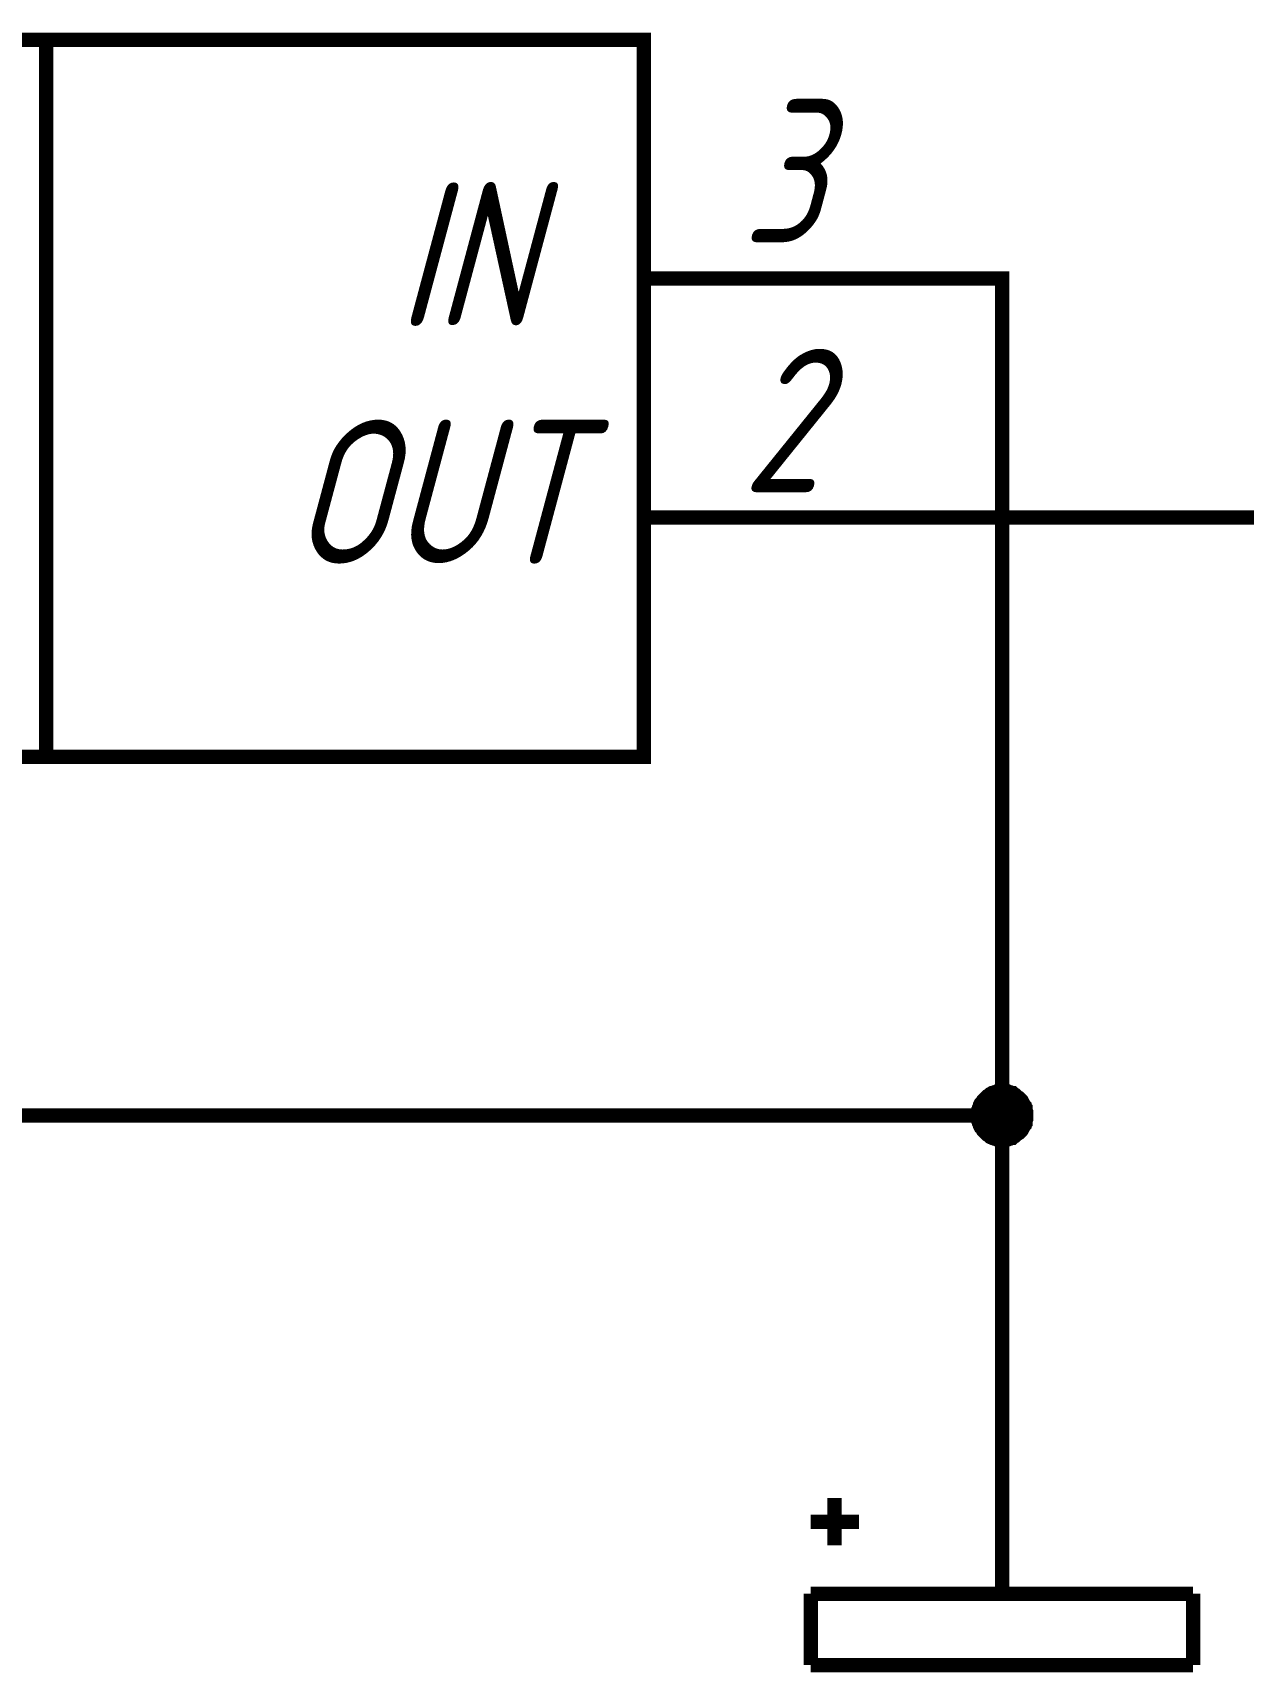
# Model space of a CAD drawing. Header units: millimetres. Extents: x 101 to 942, y 57 to 651.
# Drawn here: x 304.86 to 330.18, y 174.64 to 208.93 of the extents above; entities that cross this region are included whole.
import ezdxf

# ---------------------------------------------------------------- set-up
doc = ezdxf.new("R2010")
doc.units = ezdxf.units.MM
doc.header["$LTSCALE"] = 0.5
doc.layers.add('Sheet', color=255, linetype='Continuous')
doc.styles.add('GOST type A0', font='', dxfattribs={"oblique": 15, "height": 3.5})
doc.styles.get('GOST type A0').set_extended_font_data('GOST type A')

msp = doc.modelspace()

# ---------------------------------------------------------------- linework, layer by layer
at = {"layer": 'Sheet', "color": 7, "const_width": 0.3}
msp.add_lwpolyline([(282.658, 208.782), (317.642, 208.782), (317.642, 193.792), (282.658, 193.792), (282.658, 208.782)], close=True, dxfattribs=at)
at = {"layer": 'Sheet', "color": 7}
for points, const_width in [([(305.142, 208.782), (305.142, 193.792)], 0.3), ([(317.642, 203.796), (320.142, 203.796)], 0.3), ([(325.142, 186.29), (325.142, 203.796), (320.142, 203.796)], 0.3), ([(317.642, 198.794), (320.142, 198.794)], 0.3), ([(320.142, 198.794), (345.127, 198.794)], 0.3), ([(324.63, 186.29), (324.63, 186.321), (324.63, 186.336), (324.63, 186.367), (324.645, 186.398), (324.645, 186.414), (324.661, 186.445), (324.661, 186.46), (324.677, 186.492), (324.677, 186.507), (324.692, 186.538), (324.708, 186.554), (324.723, 186.569), (324.739, 186.6), (324.754, 186.616), (324.77, 186.631), (324.785, 186.647), (324.801, 186.662), (324.816, 186.678), (324.832, 186.693), (324.863, 186.709), (324.878, 186.725), (324.894, 186.74), (324.925, 186.756), (324.941, 186.756), (324.972, 186.771), (324.987, 186.771), (325.018, 186.787), (325.034, 186.787), (325.065, 186.802), (325.096, 186.802), (325.111, 186.802), (325.142, 186.802)], 0.3), ([(324.63, 186.29), (324.63, 186.321), (324.63, 186.336), (324.63, 186.367), (324.645, 186.398), (324.645, 186.414), (324.661, 186.445), (324.661, 186.46), (324.677, 186.492), (324.677, 186.507), (324.692, 186.538), (324.708, 186.554), (324.723, 186.569), (324.739, 186.6), (324.754, 186.616), (324.77, 186.631), (324.785, 186.647), (324.801, 186.662), (324.816, 186.678), (324.832, 186.693), (324.863, 186.709), (324.878, 186.725), (324.894, 186.74), (324.925, 186.756), (324.941, 186.756), (324.972, 186.771), (324.987, 186.771), (325.018, 186.787), (325.034, 186.787), (325.065, 186.802), (325.096, 186.802), (325.111, 186.802), (325.142, 186.802)], 0.3), ([(324.63, 186.29), (324.63, 186.321), (324.63, 186.336), (324.63, 186.367), (324.645, 186.398), (324.645, 186.414), (324.661, 186.445), (324.661, 186.46), (324.677, 186.492), (324.677, 186.507), (324.692, 186.538), (324.708, 186.554), (324.723, 186.569), (324.739, 186.6), (324.754, 186.616), (324.77, 186.631), (324.785, 186.647), (324.801, 186.662), (324.816, 186.678), (324.832, 186.693), (324.863, 186.709), (324.878, 186.725), (324.894, 186.74), (324.925, 186.756), (324.941, 186.756), (324.972, 186.771), (324.987, 186.771), (325.018, 186.787), (325.034, 186.787), (325.065, 186.802), (325.096, 186.802), (325.111, 186.802), (325.142, 186.802)], 0.3), ([(324.63, 186.29), (324.63, 186.321), (324.63, 186.336), (324.63, 186.367), (324.645, 186.398), (324.645, 186.414), (324.661, 186.445), (324.661, 186.46), (324.677, 186.492), (324.677, 186.507), (324.692, 186.538), (324.708, 186.554), (324.723, 186.569), (324.739, 186.6), (324.754, 186.616), (324.77, 186.631), (324.785, 186.647), (324.801, 186.662), (324.816, 186.678), (324.832, 186.693), (324.863, 186.709), (324.878, 186.725), (324.894, 186.74), (324.925, 186.756), (324.941, 186.756), (324.972, 186.771), (324.987, 186.771), (325.018, 186.787), (325.034, 186.787), (325.065, 186.802), (325.096, 186.802), (325.111, 186.802), (325.142, 186.802)], 0.3), ([(325.142, 186.802), (325.142, 186.802)], 0.3), ([(325.142, 186.802), (325.173, 186.802), (325.189, 186.802), (325.22, 186.802), (325.251, 186.787), (325.267, 186.787), (325.298, 186.771), (325.313, 186.771), (325.344, 186.756), (325.36, 186.756), (325.375, 186.74), (325.406, 186.725), (325.422, 186.709), (325.437, 186.693), (325.453, 186.678), (325.484, 186.662), (325.5, 186.647), (325.515, 186.631), (325.531, 186.616), (325.546, 186.6), (325.562, 186.569), (325.562, 186.554), (325.577, 186.538), (325.593, 186.507), (325.608, 186.492), (325.608, 186.46), (325.624, 186.445), (325.624, 186.414), (325.624, 186.398), (325.639, 186.367), (325.639, 186.336), (325.639, 186.321), (325.639, 186.29)], 0.3), ([(325.142, 186.802), (325.142, 186.802)], 0.3), ([(325.142, 186.802), (325.173, 186.802), (325.189, 186.802), (325.22, 186.802), (325.251, 186.787), (325.267, 186.787), (325.298, 186.771), (325.313, 186.771), (325.344, 186.756), (325.36, 186.756), (325.375, 186.74), (325.406, 186.725), (325.422, 186.709), (325.437, 186.693), (325.453, 186.678), (325.484, 186.662), (325.5, 186.647), (325.515, 186.631), (325.531, 186.616), (325.546, 186.6), (325.562, 186.569), (325.562, 186.554), (325.577, 186.538), (325.593, 186.507), (325.608, 186.492), (325.608, 186.46), (325.624, 186.445), (325.624, 186.414), (325.624, 186.398), (325.639, 186.367), (325.639, 186.336), (325.639, 186.321), (325.639, 186.29)], 0.3), ([(325.142, 186.802), (325.142, 186.802)], 0.3), ([(325.142, 186.802), (325.173, 186.802), (325.189, 186.802), (325.22, 186.802), (325.251, 186.787), (325.267, 186.787), (325.298, 186.771), (325.313, 186.771), (325.344, 186.756), (325.36, 186.756), (325.375, 186.74), (325.406, 186.725), (325.422, 186.709), (325.437, 186.693), (325.453, 186.678), (325.484, 186.662), (325.5, 186.647), (325.515, 186.631), (325.531, 186.616), (325.546, 186.6), (325.562, 186.569), (325.562, 186.554), (325.577, 186.538), (325.593, 186.507), (325.608, 186.492), (325.608, 186.46), (325.624, 186.445), (325.624, 186.414), (325.624, 186.398), (325.639, 186.367), (325.639, 186.336), (325.639, 186.321), (325.639, 186.29)], 0.3), ([(325.142, 186.802), (325.142, 186.802)], 0.3), ([(325.142, 186.802), (325.173, 186.802), (325.189, 186.802), (325.22, 186.802), (325.251, 186.787), (325.267, 186.787), (325.298, 186.771), (325.313, 186.771), (325.344, 186.756), (325.36, 186.756), (325.375, 186.74), (325.406, 186.725), (325.422, 186.709), (325.437, 186.693), (325.453, 186.678), (325.484, 186.662), (325.5, 186.647), (325.515, 186.631), (325.531, 186.616), (325.546, 186.6), (325.562, 186.569), (325.562, 186.554), (325.577, 186.538), (325.593, 186.507), (325.608, 186.492), (325.608, 186.46), (325.624, 186.445), (325.624, 186.414), (325.624, 186.398), (325.639, 186.367), (325.639, 186.336), (325.639, 186.321), (325.639, 186.29)], 0.3), ([(324.63, 186.29), (324.63, 186.321), (324.63, 186.336), (324.63, 186.367), (324.645, 186.398), (324.645, 186.414), (324.661, 186.445), (324.661, 186.46), (324.677, 186.492), (324.677, 186.507), (324.692, 186.538), (324.708, 186.554), (324.723, 186.569), (324.739, 186.6), (324.754, 186.616), (324.77, 186.631), (324.785, 186.647), (324.801, 186.662), (324.816, 186.678), (324.832, 186.693), (324.863, 186.709), (324.878, 186.725), (324.894, 186.74), (324.925, 186.756), (324.941, 186.756), (324.972, 186.771), (324.987, 186.771), (325.018, 186.787), (325.034, 186.787), (325.065, 186.802), (325.096, 186.802), (325.111, 186.802), (325.142, 186.802)], 0.0991), ([(324.63, 186.29), (324.63, 186.321), (324.63, 186.336), (324.63, 186.367), (324.645, 186.398), (324.645, 186.414), (324.661, 186.445), (324.661, 186.46), (324.677, 186.492), (324.677, 186.507), (324.692, 186.538), (324.708, 186.554), (324.723, 186.569), (324.739, 186.6), (324.754, 186.616), (324.77, 186.631), (324.785, 186.647), (324.801, 186.662), (324.816, 186.678), (324.832, 186.693), (324.863, 186.709), (324.878, 186.725), (324.894, 186.74), (324.925, 186.756), (324.941, 186.756), (324.972, 186.771), (324.987, 186.771), (325.018, 186.787), (325.034, 186.787), (325.065, 186.802), (325.096, 186.802), (325.111, 186.802), (325.142, 186.802)], 0.0991), ([(324.63, 186.29), (324.63, 186.321), (324.63, 186.336), (324.63, 186.367), (324.645, 186.398), (324.645, 186.414), (324.661, 186.445), (324.661, 186.46), (324.677, 186.492), (324.677, 186.507), (324.692, 186.538), (324.708, 186.554), (324.723, 186.569), (324.739, 186.6), (324.754, 186.616), (324.77, 186.631), (324.785, 186.647), (324.801, 186.662), (324.816, 186.678), (324.832, 186.693), (324.863, 186.709), (324.878, 186.725), (324.894, 186.74), (324.925, 186.756), (324.941, 186.756), (324.972, 186.771), (324.987, 186.771), (325.018, 186.787), (325.034, 186.787), (325.065, 186.802), (325.096, 186.802), (325.111, 186.802), (325.142, 186.802)], 0.0991), ([(324.63, 186.29), (324.63, 186.321), (324.63, 186.336), (324.63, 186.367), (324.645, 186.398), (324.645, 186.414), (324.661, 186.445), (324.661, 186.46), (324.677, 186.492), (324.677, 186.507), (324.692, 186.538), (324.708, 186.554), (324.723, 186.569), (324.739, 186.6), (324.754, 186.616), (324.77, 186.631), (324.785, 186.647), (324.801, 186.662), (324.816, 186.678), (324.832, 186.693), (324.863, 186.709), (324.878, 186.725), (324.894, 186.74), (324.925, 186.756), (324.941, 186.756), (324.972, 186.771), (324.987, 186.771), (325.018, 186.787), (325.034, 186.787), (325.065, 186.802), (325.096, 186.802), (325.111, 186.802), (325.142, 186.802)], 0.0991), ([(325.142, 186.802), (325.142, 186.802)], 0.0991), ([(325.142, 186.802), (325.173, 186.802), (325.189, 186.802), (325.22, 186.802), (325.251, 186.787), (325.267, 186.787), (325.298, 186.771), (325.313, 186.771), (325.344, 186.756), (325.36, 186.756), (325.375, 186.74), (325.406, 186.725), (325.422, 186.709), (325.437, 186.693), (325.453, 186.678), (325.484, 186.662), (325.5, 186.647), (325.515, 186.631), (325.531, 186.616), (325.546, 186.6), (325.562, 186.569), (325.562, 186.554), (325.577, 186.538), (325.593, 186.507), (325.608, 186.492), (325.608, 186.46), (325.624, 186.445), (325.624, 186.414), (325.624, 186.398), (325.639, 186.367), (325.639, 186.336), (325.639, 186.321), (325.639, 186.29)], 0.0991), ([(325.142, 186.802), (325.142, 186.802)], 0.0991), ([(325.142, 186.802), (325.173, 186.802), (325.189, 186.802), (325.22, 186.802), (325.251, 186.787), (325.267, 186.787), (325.298, 186.771), (325.313, 186.771), (325.344, 186.756), (325.36, 186.756), (325.375, 186.74), (325.406, 186.725), (325.422, 186.709), (325.437, 186.693), (325.453, 186.678), (325.484, 186.662), (325.5, 186.647), (325.515, 186.631), (325.531, 186.616), (325.546, 186.6), (325.562, 186.569), (325.562, 186.554), (325.577, 186.538), (325.593, 186.507), (325.608, 186.492), (325.608, 186.46), (325.624, 186.445), (325.624, 186.414), (325.624, 186.398), (325.639, 186.367), (325.639, 186.336), (325.639, 186.321), (325.639, 186.29)], 0.0991), ([(325.142, 186.802), (325.142, 186.802)], 0.0991), ([(325.142, 186.802), (325.173, 186.802), (325.189, 186.802), (325.22, 186.802), (325.251, 186.787), (325.267, 186.787), (325.298, 186.771), (325.313, 186.771), (325.344, 186.756), (325.36, 186.756), (325.375, 186.74), (325.406, 186.725), (325.422, 186.709), (325.437, 186.693), (325.453, 186.678), (325.484, 186.662), (325.5, 186.647), (325.515, 186.631), (325.531, 186.616), (325.546, 186.6), (325.562, 186.569), (325.562, 186.554), (325.577, 186.538), (325.593, 186.507), (325.608, 186.492), (325.608, 186.46), (325.624, 186.445), (325.624, 186.414), (325.624, 186.398), (325.639, 186.367), (325.639, 186.336), (325.639, 186.321), (325.639, 186.29)], 0.0991), ([(325.142, 186.802), (325.142, 186.802)], 0.0991), ([(325.142, 186.802), (325.173, 186.802), (325.189, 186.802), (325.22, 186.802), (325.251, 186.787), (325.267, 186.787), (325.298, 186.771), (325.313, 186.771), (325.344, 186.756), (325.36, 186.756), (325.375, 186.74), (325.406, 186.725), (325.422, 186.709), (325.437, 186.693), (325.453, 186.678), (325.484, 186.662), (325.5, 186.647), (325.515, 186.631), (325.531, 186.616), (325.546, 186.6), (325.562, 186.569), (325.562, 186.554), (325.577, 186.538), (325.593, 186.507), (325.608, 186.492), (325.608, 186.46), (325.624, 186.445), (325.624, 186.414), (325.624, 186.398), (325.639, 186.367), (325.639, 186.336), (325.639, 186.321), (325.639, 186.29)], 0.0991), ([(292.642, 186.29), (325.142, 186.29), (325.142, 178.787)], 0.3), ([(325.142, 185.777), (325.111, 185.777), (325.096, 185.777), (325.065, 185.777), (325.034, 185.793), (325.018, 185.793), (324.987, 185.808), (324.972, 185.808), (324.941, 185.824), (324.925, 185.824), (324.894, 185.839), (324.878, 185.855), (324.863, 185.87), (324.832, 185.886), (324.816, 185.901), (324.801, 185.917), (324.785, 185.932), (324.77, 185.948), (324.754, 185.963), (324.739, 185.979), (324.723, 186.01), (324.708, 186.026), (324.692, 186.041), (324.677, 186.072), (324.677, 186.088), (324.661, 186.119), (324.661, 186.134), (324.645, 186.165), (324.645, 186.181), (324.63, 186.212), (324.63, 186.243), (324.63, 186.259), (324.63, 186.29)], 0.3), ([(324.63, 186.29), (324.63, 186.29)], 0.3), ([(325.142, 185.777), (325.111, 185.777), (325.096, 185.777), (325.065, 185.777), (325.034, 185.793), (325.018, 185.793), (324.987, 185.808), (324.972, 185.808), (324.941, 185.824), (324.925, 185.824), (324.894, 185.839), (324.878, 185.855), (324.863, 185.87), (324.832, 185.886), (324.816, 185.901), (324.801, 185.917), (324.785, 185.932), (324.77, 185.948), (324.754, 185.963), (324.739, 185.979), (324.723, 186.01), (324.708, 186.026), (324.692, 186.041), (324.677, 186.072), (324.677, 186.088), (324.661, 186.119), (324.661, 186.134), (324.645, 186.165), (324.645, 186.181), (324.63, 186.212), (324.63, 186.243), (324.63, 186.259), (324.63, 186.29)], 0.3), ([(324.63, 186.29), (324.63, 186.29)], 0.3), ([(325.142, 185.777), (325.111, 185.777), (325.096, 185.777), (325.065, 185.777), (325.034, 185.793), (325.018, 185.793), (324.987, 185.808), (324.972, 185.808), (324.941, 185.824), (324.925, 185.824), (324.894, 185.839), (324.878, 185.855), (324.863, 185.87), (324.832, 185.886), (324.816, 185.901), (324.801, 185.917), (324.785, 185.932), (324.77, 185.948), (324.754, 185.963), (324.739, 185.979), (324.723, 186.01), (324.708, 186.026), (324.692, 186.041), (324.677, 186.072), (324.677, 186.088), (324.661, 186.119), (324.661, 186.134), (324.645, 186.165), (324.645, 186.181), (324.63, 186.212), (324.63, 186.243), (324.63, 186.259), (324.63, 186.29)], 0.3), ([(324.63, 186.29), (324.63, 186.29)], 0.3), ([(325.142, 185.777), (325.111, 185.777), (325.096, 185.777), (325.065, 185.777), (325.034, 185.793), (325.018, 185.793), (324.987, 185.808), (324.972, 185.808), (324.941, 185.824), (324.925, 185.824), (324.894, 185.839), (324.878, 185.855), (324.863, 185.87), (324.832, 185.886), (324.816, 185.901), (324.801, 185.917), (324.785, 185.932), (324.77, 185.948), (324.754, 185.963), (324.739, 185.979), (324.723, 186.01), (324.708, 186.026), (324.692, 186.041), (324.677, 186.072), (324.677, 186.088), (324.661, 186.119), (324.661, 186.134), (324.645, 186.165), (324.645, 186.181), (324.63, 186.212), (324.63, 186.243), (324.63, 186.259), (324.63, 186.29)], 0.3), ([(324.63, 186.29), (324.63, 186.29)], 0.3), ([(325.142, 185.777), (325.111, 185.777), (325.096, 185.777), (325.065, 185.777), (325.034, 185.793), (325.018, 185.793), (324.987, 185.808), (324.972, 185.808), (324.941, 185.824), (324.925, 185.824), (324.894, 185.839), (324.878, 185.855), (324.863, 185.87), (324.832, 185.886), (324.816, 185.901), (324.801, 185.917), (324.785, 185.932), (324.77, 185.948), (324.754, 185.963), (324.739, 185.979), (324.723, 186.01), (324.708, 186.026), (324.692, 186.041), (324.677, 186.072), (324.677, 186.088), (324.661, 186.119), (324.661, 186.134), (324.645, 186.165), (324.645, 186.181), (324.63, 186.212), (324.63, 186.243), (324.63, 186.259), (324.63, 186.29)], 0.0991), ([(324.63, 186.29), (324.63, 186.29)], 0.0991), ([(325.142, 185.777), (325.111, 185.777), (325.096, 185.777), (325.065, 185.777), (325.034, 185.793), (325.018, 185.793), (324.987, 185.808), (324.972, 185.808), (324.941, 185.824), (324.925, 185.824), (324.894, 185.839), (324.878, 185.855), (324.863, 185.87), (324.832, 185.886), (324.816, 185.901), (324.801, 185.917), (324.785, 185.932), (324.77, 185.948), (324.754, 185.963), (324.739, 185.979), (324.723, 186.01), (324.708, 186.026), (324.692, 186.041), (324.677, 186.072), (324.677, 186.088), (324.661, 186.119), (324.661, 186.134), (324.645, 186.165), (324.645, 186.181), (324.63, 186.212), (324.63, 186.243), (324.63, 186.259), (324.63, 186.29)], 0.0991), ([(324.63, 186.29), (324.63, 186.29)], 0.0991), ([(325.142, 185.777), (325.111, 185.777), (325.096, 185.777), (325.065, 185.777), (325.034, 185.793), (325.018, 185.793), (324.987, 185.808), (324.972, 185.808), (324.941, 185.824), (324.925, 185.824), (324.894, 185.839), (324.878, 185.855), (324.863, 185.87), (324.832, 185.886), (324.816, 185.901), (324.801, 185.917), (324.785, 185.932), (324.77, 185.948), (324.754, 185.963), (324.739, 185.979), (324.723, 186.01), (324.708, 186.026), (324.692, 186.041), (324.677, 186.072), (324.677, 186.088), (324.661, 186.119), (324.661, 186.134), (324.645, 186.165), (324.645, 186.181), (324.63, 186.212), (324.63, 186.243), (324.63, 186.259), (324.63, 186.29)], 0.0991), ([(324.63, 186.29), (324.63, 186.29)], 0.0991), ([(325.142, 185.777), (325.111, 185.777), (325.096, 185.777), (325.065, 185.777), (325.034, 185.793), (325.018, 185.793), (324.987, 185.808), (324.972, 185.808), (324.941, 185.824), (324.925, 185.824), (324.894, 185.839), (324.878, 185.855), (324.863, 185.87), (324.832, 185.886), (324.816, 185.901), (324.801, 185.917), (324.785, 185.932), (324.77, 185.948), (324.754, 185.963), (324.739, 185.979), (324.723, 186.01), (324.708, 186.026), (324.692, 186.041), (324.677, 186.072), (324.677, 186.088), (324.661, 186.119), (324.661, 186.134), (324.645, 186.165), (324.645, 186.181), (324.63, 186.212), (324.63, 186.243), (324.63, 186.259), (324.63, 186.29)], 0.0991), ([(324.63, 186.29), (324.63, 186.29)], 0.0991), ([(325.639, 186.29), (325.639, 186.259), (325.639, 186.243), (325.639, 186.212), (325.624, 186.181), (325.624, 186.165), (325.624, 186.134), (325.608, 186.119), (325.608, 186.088), (325.593, 186.072), (325.577, 186.041), (325.562, 186.026), (325.562, 186.01), (325.546, 185.979), (325.531, 185.963), (325.515, 185.948), (325.5, 185.932), (325.484, 185.917), (325.453, 185.901), (325.437, 185.886), (325.422, 185.87), (325.406, 185.855), (325.375, 185.839), (325.36, 185.824), (325.344, 185.824), (325.313, 185.808), (325.298, 185.808), (325.267, 185.793), (325.251, 185.793), (325.22, 185.777), (325.189, 185.777), (325.173, 185.777), (325.142, 185.777)], 0.3), ([(325.639, 186.29), (325.639, 186.259), (325.639, 186.243), (325.639, 186.212), (325.624, 186.181), (325.624, 186.165), (325.624, 186.134), (325.608, 186.119), (325.608, 186.088), (325.593, 186.072), (325.577, 186.041), (325.562, 186.026), (325.562, 186.01), (325.546, 185.979), (325.531, 185.963), (325.515, 185.948), (325.5, 185.932), (325.484, 185.917), (325.453, 185.901), (325.437, 185.886), (325.422, 185.87), (325.406, 185.855), (325.375, 185.839), (325.36, 185.824), (325.344, 185.824), (325.313, 185.808), (325.298, 185.808), (325.267, 185.793), (325.251, 185.793), (325.22, 185.777), (325.189, 185.777), (325.173, 185.777), (325.142, 185.777)], 0.3), ([(325.639, 186.29), (325.639, 186.259), (325.639, 186.243), (325.639, 186.212), (325.624, 186.181), (325.624, 186.165), (325.624, 186.134), (325.608, 186.119), (325.608, 186.088), (325.593, 186.072), (325.577, 186.041), (325.562, 186.026), (325.562, 186.01), (325.546, 185.979), (325.531, 185.963), (325.515, 185.948), (325.5, 185.932), (325.484, 185.917), (325.453, 185.901), (325.437, 185.886), (325.422, 185.87), (325.406, 185.855), (325.375, 185.839), (325.36, 185.824), (325.344, 185.824), (325.313, 185.808), (325.298, 185.808), (325.267, 185.793), (325.251, 185.793), (325.22, 185.777), (325.189, 185.777), (325.173, 185.777), (325.142, 185.777)], 0.3), ([(325.639, 186.29), (325.639, 186.259), (325.639, 186.243), (325.639, 186.212), (325.624, 186.181), (325.624, 186.165), (325.624, 186.134), (325.608, 186.119), (325.608, 186.088), (325.593, 186.072), (325.577, 186.041), (325.562, 186.026), (325.562, 186.01), (325.546, 185.979), (325.531, 185.963), (325.515, 185.948), (325.5, 185.932), (325.484, 185.917), (325.453, 185.901), (325.437, 185.886), (325.422, 185.87), (325.406, 185.855), (325.375, 185.839), (325.36, 185.824), (325.344, 185.824), (325.313, 185.808), (325.298, 185.808), (325.267, 185.793), (325.251, 185.793), (325.22, 185.777), (325.189, 185.777), (325.173, 185.777), (325.142, 185.777)], 0.3), ([(325.639, 186.29), (325.639, 186.259), (325.639, 186.243), (325.639, 186.212), (325.624, 186.181), (325.624, 186.165), (325.624, 186.134), (325.608, 186.119), (325.608, 186.088), (325.593, 186.072), (325.577, 186.041), (325.562, 186.026), (325.562, 186.01), (325.546, 185.979), (325.531, 185.963), (325.515, 185.948), (325.5, 185.932), (325.484, 185.917), (325.453, 185.901), (325.437, 185.886), (325.422, 185.87), (325.406, 185.855), (325.375, 185.839), (325.36, 185.824), (325.344, 185.824), (325.313, 185.808), (325.298, 185.808), (325.267, 185.793), (325.251, 185.793), (325.22, 185.777), (325.189, 185.777), (325.173, 185.777), (325.142, 185.777)], 0.0991), ([(325.639, 186.29), (325.639, 186.259), (325.639, 186.243), (325.639, 186.212), (325.624, 186.181), (325.624, 186.165), (325.624, 186.134), (325.608, 186.119), (325.608, 186.088), (325.593, 186.072), (325.577, 186.041), (325.562, 186.026), (325.562, 186.01), (325.546, 185.979), (325.531, 185.963), (325.515, 185.948), (325.5, 185.932), (325.484, 185.917), (325.453, 185.901), (325.437, 185.886), (325.422, 185.87), (325.406, 185.855), (325.375, 185.839), (325.36, 185.824), (325.344, 185.824), (325.313, 185.808), (325.298, 185.808), (325.267, 185.793), (325.251, 185.793), (325.22, 185.777), (325.189, 185.777), (325.173, 185.777), (325.142, 185.777)], 0.0991), ([(325.639, 186.29), (325.639, 186.259), (325.639, 186.243), (325.639, 186.212), (325.624, 186.181), (325.624, 186.165), (325.624, 186.134), (325.608, 186.119), (325.608, 186.088), (325.593, 186.072), (325.577, 186.041), (325.562, 186.026), (325.562, 186.01), (325.546, 185.979), (325.531, 185.963), (325.515, 185.948), (325.5, 185.932), (325.484, 185.917), (325.453, 185.901), (325.437, 185.886), (325.422, 185.87), (325.406, 185.855), (325.375, 185.839), (325.36, 185.824), (325.344, 185.824), (325.313, 185.808), (325.298, 185.808), (325.267, 185.793), (325.251, 185.793), (325.22, 185.777), (325.189, 185.777), (325.173, 185.777), (325.142, 185.777)], 0.0991), ([(325.639, 186.29), (325.639, 186.259), (325.639, 186.243), (325.639, 186.212), (325.624, 186.181), (325.624, 186.165), (325.624, 186.134), (325.608, 186.119), (325.608, 186.088), (325.593, 186.072), (325.577, 186.041), (325.562, 186.026), (325.562, 186.01), (325.546, 185.979), (325.531, 185.963), (325.515, 185.948), (325.5, 185.932), (325.484, 185.917), (325.453, 185.901), (325.437, 185.886), (325.422, 185.87), (325.406, 185.855), (325.375, 185.839), (325.36, 185.824), (325.344, 185.824), (325.313, 185.808), (325.298, 185.808), (325.267, 185.793), (325.251, 185.793), (325.22, 185.777), (325.189, 185.777), (325.173, 185.777), (325.142, 185.777)], 0.0991), ([(325.639, 186.29), (325.639, 186.29), (325.639, 186.29), (325.639, 186.29), (325.639, 186.29), (325.639, 186.29), (325.639, 186.29), (325.639, 186.29), (325.639, 186.29), (325.639, 186.29), (325.639, 186.29), (325.639, 186.29), (325.639, 186.29), (325.639, 186.29), (325.639, 186.29), (325.639, 186.29), (325.639, 186.29), (325.639, 186.29), (325.639, 186.29), (325.639, 186.29), (325.639, 186.29), (325.639, 186.29), (325.639, 186.29), (325.639, 186.29), (325.639, 186.29), (325.639, 186.29), (325.639, 186.29), (325.639, 186.29), (325.639, 186.29), (325.639, 186.29), (325.639, 186.29), (325.639, 186.29), (325.639, 186.29)], 0.3), ([(325.639, 186.29), (325.639, 186.29)], 0.3), ([(325.639, 186.29), (325.639, 186.29), (325.639, 186.29), (325.639, 186.29), (325.639, 186.29), (325.639, 186.29), (325.639, 186.29), (325.639, 186.29), (325.639, 186.29), (325.639, 186.29), (325.639, 186.29), (325.639, 186.29), (325.639, 186.29), (325.639, 186.29), (325.639, 186.29), (325.639, 186.29), (325.639, 186.29), (325.639, 186.29), (325.639, 186.29), (325.639, 186.29), (325.639, 186.29), (325.639, 186.29), (325.639, 186.29), (325.639, 186.29), (325.639, 186.29), (325.639, 186.29), (325.639, 186.29), (325.639, 186.29), (325.639, 186.29), (325.639, 186.29), (325.639, 186.29), (325.639, 186.29), (325.639, 186.29)], 0.3), ([(325.639, 186.29), (325.639, 186.29)], 0.3), ([(325.639, 186.29), (325.639, 186.29), (325.639, 186.29), (325.639, 186.29), (325.639, 186.29), (325.639, 186.29), (325.639, 186.29), (325.639, 186.29), (325.639, 186.29), (325.639, 186.29), (325.639, 186.29), (325.639, 186.29), (325.639, 186.29), (325.639, 186.29), (325.639, 186.29), (325.639, 186.29), (325.639, 186.29), (325.639, 186.29), (325.639, 186.29), (325.639, 186.29), (325.639, 186.29), (325.639, 186.29), (325.639, 186.29), (325.639, 186.29), (325.639, 186.29), (325.639, 186.29), (325.639, 186.29), (325.639, 186.29), (325.639, 186.29), (325.639, 186.29), (325.639, 186.29), (325.639, 186.29), (325.639, 186.29)], 0.3), ([(325.639, 186.29), (325.639, 186.29)], 0.3), ([(325.639, 186.29), (325.639, 186.29), (325.639, 186.29), (325.639, 186.29), (325.639, 186.29), (325.639, 186.29), (325.639, 186.29), (325.639, 186.29), (325.639, 186.29), (325.639, 186.29), (325.639, 186.29), (325.639, 186.29), (325.639, 186.29), (325.639, 186.29), (325.639, 186.29), (325.639, 186.29), (325.639, 186.29), (325.639, 186.29), (325.639, 186.29), (325.639, 186.29), (325.639, 186.29), (325.639, 186.29), (325.639, 186.29), (325.639, 186.29), (325.639, 186.29), (325.639, 186.29), (325.639, 186.29), (325.639, 186.29), (325.639, 186.29), (325.639, 186.29), (325.639, 186.29), (325.639, 186.29), (325.639, 186.29)], 0.3), ([(325.639, 186.29), (325.639, 186.29)], 0.3), ([(325.639, 186.29), (325.639, 186.29), (325.639, 186.29), (325.639, 186.29), (325.639, 186.29), (325.639, 186.29), (325.639, 186.29), (325.639, 186.29), (325.639, 186.29), (325.639, 186.29), (325.639, 186.29), (325.639, 186.29), (325.639, 186.29), (325.639, 186.29), (325.639, 186.29), (325.639, 186.29), (325.639, 186.29), (325.639, 186.29), (325.639, 186.29), (325.639, 186.29), (325.639, 186.29), (325.639, 186.29), (325.639, 186.29), (325.639, 186.29), (325.639, 186.29), (325.639, 186.29), (325.639, 186.29), (325.639, 186.29), (325.639, 186.29), (325.639, 186.29), (325.639, 186.29), (325.639, 186.29), (325.639, 186.29)], 0.0991), ([(325.639, 186.29), (325.639, 186.29)], 0.0991), ([(325.639, 186.29), (325.639, 186.29), (325.639, 186.29), (325.639, 186.29), (325.639, 186.29), (325.639, 186.29), (325.639, 186.29), (325.639, 186.29), (325.639, 186.29), (325.639, 186.29), (325.639, 186.29), (325.639, 186.29), (325.639, 186.29), (325.639, 186.29), (325.639, 186.29), (325.639, 186.29), (325.639, 186.29), (325.639, 186.29), (325.639, 186.29), (325.639, 186.29), (325.639, 186.29), (325.639, 186.29), (325.639, 186.29), (325.639, 186.29), (325.639, 186.29), (325.639, 186.29), (325.639, 186.29), (325.639, 186.29), (325.639, 186.29), (325.639, 186.29), (325.639, 186.29), (325.639, 186.29), (325.639, 186.29)], 0.0991), ([(325.639, 186.29), (325.639, 186.29)], 0.0991), ([(325.639, 186.29), (325.639, 186.29), (325.639, 186.29), (325.639, 186.29), (325.639, 186.29), (325.639, 186.29), (325.639, 186.29), (325.639, 186.29), (325.639, 186.29), (325.639, 186.29), (325.639, 186.29), (325.639, 186.29), (325.639, 186.29), (325.639, 186.29), (325.639, 186.29), (325.639, 186.29), (325.639, 186.29), (325.639, 186.29), (325.639, 186.29), (325.639, 186.29), (325.639, 186.29), (325.639, 186.29), (325.639, 186.29), (325.639, 186.29), (325.639, 186.29), (325.639, 186.29), (325.639, 186.29), (325.639, 186.29), (325.639, 186.29), (325.639, 186.29), (325.639, 186.29), (325.639, 186.29), (325.639, 186.29)], 0.0991), ([(325.639, 186.29), (325.639, 186.29)], 0.0991), ([(325.639, 186.29), (325.639, 186.29), (325.639, 186.29), (325.639, 186.29), (325.639, 186.29), (325.639, 186.29), (325.639, 186.29), (325.639, 186.29), (325.639, 186.29), (325.639, 186.29), (325.639, 186.29), (325.639, 186.29), (325.639, 186.29), (325.639, 186.29), (325.639, 186.29), (325.639, 186.29), (325.639, 186.29), (325.639, 186.29), (325.639, 186.29), (325.639, 186.29), (325.639, 186.29), (325.639, 186.29), (325.639, 186.29), (325.639, 186.29), (325.639, 186.29), (325.639, 186.29), (325.639, 186.29), (325.639, 186.29), (325.639, 186.29), (325.639, 186.29), (325.639, 186.29), (325.639, 186.29), (325.639, 186.29)], 0.0991), ([(325.639, 186.29), (325.639, 186.29)], 0.0991), ([(325.142, 176.286), (325.142, 178.787)], 0.3), ([(321.633, 177.296), (321.633, 178.29)], 0.3), ([(322.145, 177.793), (321.136, 177.793)], 0.3), ([(321.136, 174.795), (321.136, 176.286)], 0.3), ([(321.136, 176.286), (329.133, 176.286)], 0.3), ([(329.133, 176.286), (329.133, 174.795)], 0.3), ([(321.136, 174.795), (329.133, 174.795)], 0.3)]:
    msp.add_lwpolyline(points, dxfattribs=dict(at, const_width=const_width))
at = {"layer": 'Sheet', "color": 7, "const_width": 0.508}
msp.add_lwpolyline([(324.809, 186.297, 1), (325.317, 186.297, 1)], format="xyb", close=True, dxfattribs=at)

# ---------------------------------------------------------------- texts
at = {"layer": 'Sheet', "color": 7, "style": 'GOST type A0', "oblique": 15}
for s, p in [('3', (319.692, 204.541)), ('IN', (312.475, 202.802)), ('2', (319.692, 199.322)), ('OUT', (310.239, 197.831))]:
    msp.add_text(s, height=3, dxfattribs=at).set_placement(p)

doc.saveas('drawing.dxf')
